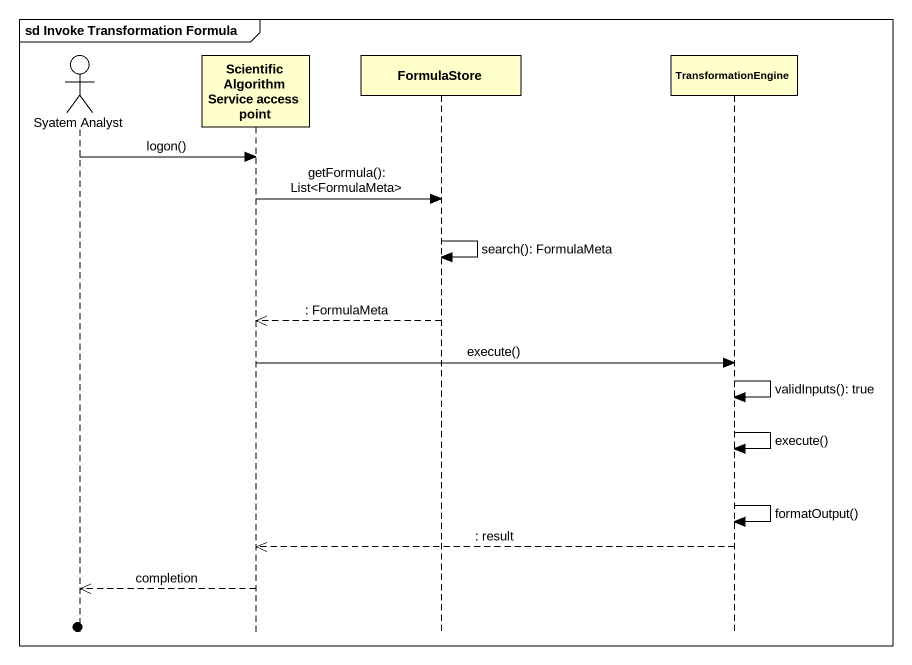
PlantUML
@startuml
mainframe sd Invoke Transformation Formula
hide footbox
actor "Syatem Analyst" as Syatem_Analyst
participant "Scientific Algorithm Service access point" as Scientific_Algorithm
participant FormulaStore
participant TransformationEngine

Syatem_Analyst -> Scientific_Algorithm : logon()
Scientific_Algorithm -> FormulaStore : getFormula(): List<FormulaMeta>
FormulaStore -> FormulaStore : search(): FormulaMeta
FormulaStore -->> Scientific_Algorithm : : FormulaMeta
Scientific_Algorithm -> TransformationEngine : execute()
TransformationEngine -> TransformationEngine : validInputs(): true
TransformationEngine -> TransformationEngine : execute()
TransformationEngine -> TransformationEngine : formatOutput()
TransformationEngine -->> Scientific_Algorithm : : result
Scientific_Algorithm -->> Syatem_Analyst : completion
@enduml
